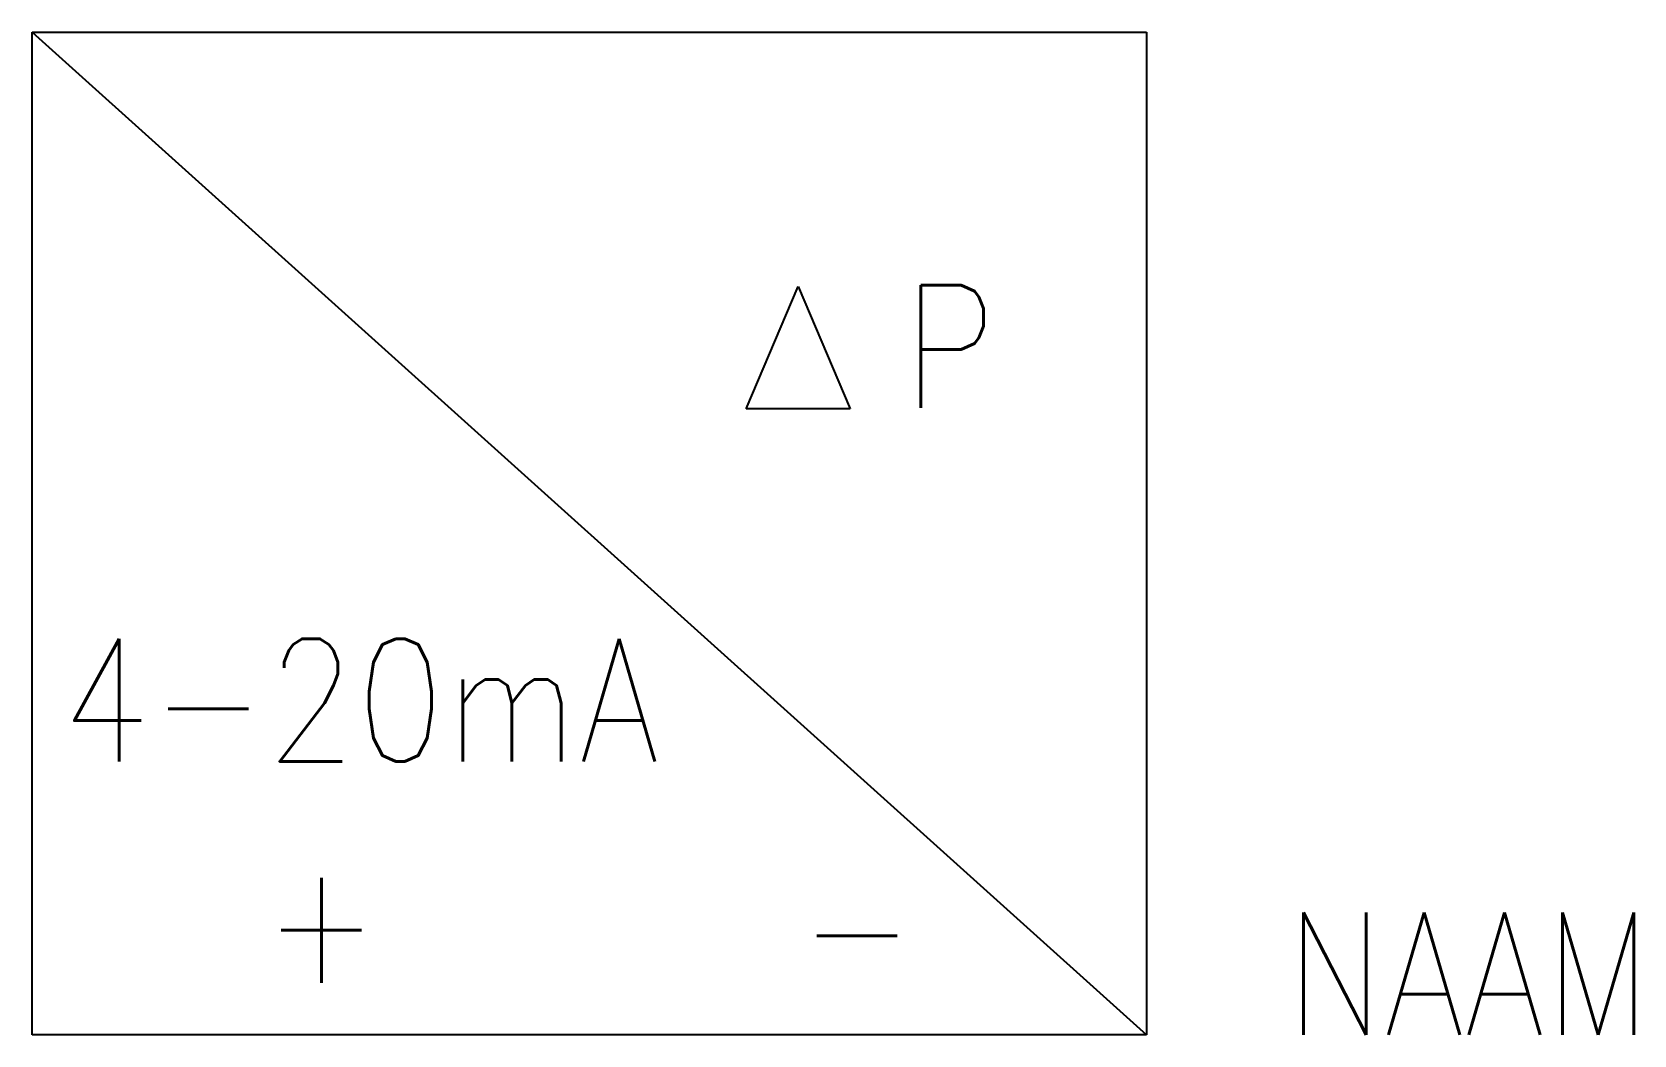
# Model space of a CAD drawing. Extents: x 32.5 to 61.3, y 141 to 159.
import ezdxf
from ezdxf.enums import TextEntityAlignment as Align

# ---------------------------------------------------------------- set-up
doc = ezdxf.new("R2010")
doc.units = 0
doc.header["$LTSCALE"] = 6
doc.linetypes.add('DASHED', pattern=[0])
doc.layers.add('1', color=7, linetype='CONTINUOUS')
doc.layers.add('12', color=2, linetype='DASHED')
doc.styles.get("Standard").update_dxf_attribs({"font": 'simplex', "width": 0.85})

msp = doc.modelspace()

# ---------------------------------------------------------------- linework, layer by layer
at = {"layer": '1', "color": 0}
for p, q in [((32.5, 159), (52.5, 141)), ((32.5, 159), (52.5, 159)), ((32.5, 141), (32.5, 159)), ((52.5, 159), (52.5, 141)), ((45.319, 152.238), (46.253, 154.436)), ((46.253, 154.436), (47.186, 152.238)), ((47.186, 152.238), (45.319, 152.238)), ((52.5, 141), (32.5, 141))]:
    msp.add_line(p, q, dxfattribs=at)

# ---------------------------------------------------------------- texts
at = {"layer": '1', "color": 0, "width": 0.85}
for s, p in [('P', (48.133, 152.255)), ('4-20mA', (33.019, 145.91))]:
    msp.add_text(s, height=2.2, dxfattribs=at).set_placement(p)
for s, p in [('+', (37.693, 143.036)), ('-', (47.307, 142.936))]:
    msp.add_text(s, height=2.2, dxfattribs=at).set_placement(p, align=Align.MIDDLE)
at = {"layer": '12', "color": 0, "width": 0.85}
msp.add_attdef('NAAM', (55, 141), '', height=2.2, dxfattribs=at)

doc.saveas('drawing.dxf')
